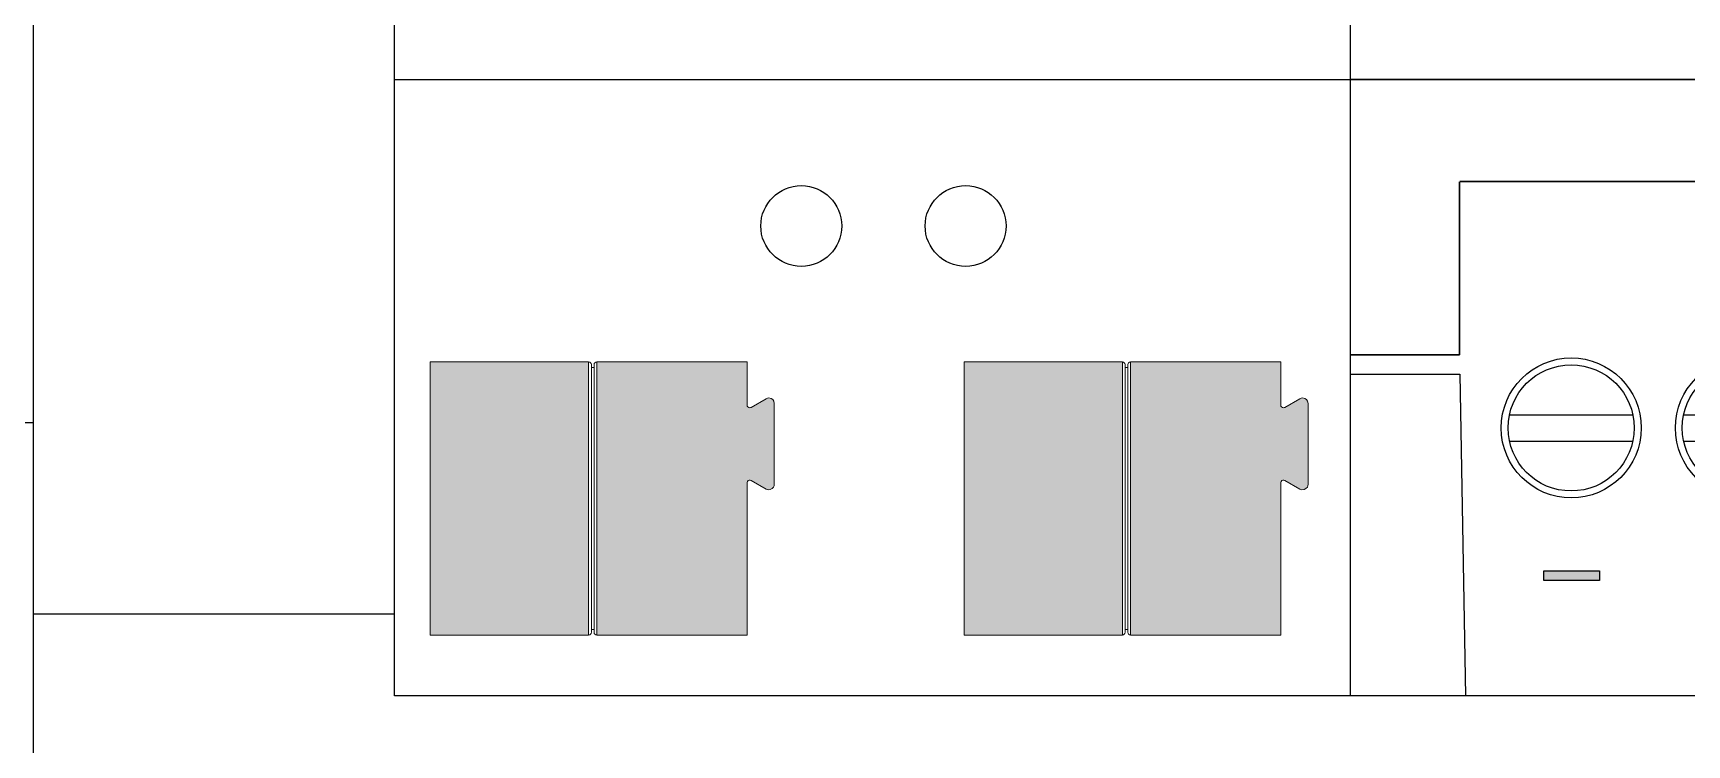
# Model space of a CAD drawing. Header units: millimetres. Extents: x -174 to 283928, y 1291 to 21053.
# Drawn here: x 9321.9 to 9382.4, y 20494.4 to 20520.4 of the extents above; entities that cross this region are included whole.
import ezdxf
from ezdxf.enums import TextEntityAlignment as Align

# ---------------------------------------------------------------- set-up
doc = ezdxf.new("R2010")
doc.units = ezdxf.units.MM
doc.layers.add('Enclosure', color=7, linetype='Continuous')
doc.layers.add('Serigraph', color=7, linetype='Continuous')
doc.styles.get("Standard").update_dxf_attribs({"font": 'arial.ttf'})

# ---------------------------------------------------------------- blocks, each defined once
blk = doc.blocks.new('*U188')
blk.add_wipeout([(0, 30), (2000, 30), (2000, -30), (0, -30)])
at = {"true_color": 0x2776bb}
h = blk.add_hatch(dxfattribs=at)
h.set_pattern_fill('ANSI35', color=152, scale=4, angle=45)
h.set_pattern_definition([(90, (-4986.77, 1406.27), (-25.4, 0), []), (90, (-4974.07, 1418.97), (-25.4, 0), [31.75, -6.35, 0, -6.35])])
h.paths.add_polyline_path([(2000, -30), (2000, 30), (0, 30), (0, -30)])
blk.add_lwpolyline([(0, 30), (2000, 30), (2000, -30), (0, -30), (0, 30)])
blk = doc.blocks.new('ZPS640HIC110_SERIGRAFIA')
at = {"layer": 'Serigraph'}
h = blk.add_hatch(color=256, dxfattribs=at)
h.dxf.hatch_style = 1
h.paths.add_polyline_path([(9.135, -40.773), (9.135, -40.423), (7.095, -40.423), (7.095, -40.773)])
blk.add_lwpolyline([(7.095, -40.423), (9.095, -40.423), (9.135, -40.423), (9.135, -40.773), (7.095, -40.773), (7.095, -40.423)], dxfattribs=at)
blk = doc.blocks.new('ZPS640HIC110_ENVOLVENTE')
at = {"layer": 'Enclosure'}
for p, q in [((0, -45), (0, 45)), ((0, -33.222), (4.014, -33.218)), ((4.014, -33.218), (4.219, -45)), ((5.837, -34.708), (10.353, -34.708)), ((12.215, -34.708), (16.731, -34.708)), ((5.837, -35.669), (10.353, -35.669)), ((12.215, -35.669), (16.731, -35.669)), ((80, -45), (0, -45))]:
    blk.add_line(p, q, dxfattribs=at)
for centre, radius in [((8.095, -35.189), 2.563), ((14.473, -35.189), 2.563), ((8.095, -35.189), 2.309), ((14.473, -35.189), 2.309)]:
    blk.add_circle(centre, radius, dxfattribs=at)
for points in [[(80, -22.429), (80, -22.429), (0, -22.429), (0, -22.429)], [(0, -22.429), (0, -22.429), (80, -22.429), (80, -22.429)], [(4.01, -32.491), (4.01, -32.491), (4.01, -26.177), (4.01, -26.177)], [(4.01, -26.177), (4.01, -26.177), (4.01, -32.515), (4.01, -32.515)], [(30.796, -26.172), (30.796, -26.172), (4.017, -26.172), (4.017, -26.172)], [(4.017, -26.172), (4.017, -26.172), (30.796, -26.172), (30.796, -26.172)], [(4.01, -32.515), (4.01, -32.515), (0, -32.515), (0, -32.515)], [(0, -32.515), (0, -32.515), (4.01, -32.515), (4.01, -32.515)]]:
    blk.add_open_spline(points, degree=3, dxfattribs=at)
blk = doc.blocks.new('ZPS640HIC110_ATT_DEF')
blk.add_wipeout([(0, 45), (80, 45), (80, -45), (0, -45)])
at = {"layer": 'Enclosure'}
blk.add_blockref('ZPS640HIC110_ENVOLVENTE', (0, 0), dxfattribs=at)
at = {"layer": 'Serigraph'}
blk.add_blockref('ZPS640HIC110_SERIGRAFIA', (0, 0), dxfattribs=at)
at = {"color": 3, "flags": 2}
blk.add_attdef('REFERENCE', text='', height=2.5, dxfattribs=at).set_placement((40.498, 27.418), align=Align.CENTER)
blk = doc.blocks.new('Dado KNX')
h = blk.add_hatch(color=18)
h.dxf.hatch_style = 1
h.paths.add_polyline_path([(185.574, 84.26), (179.774, 84.26), (179.774, 74.26), (185.574, 74.26)])
h = blk.add_hatch(color=1)
h.dxf.hatch_style = 1
edge = h.paths.add_edge_path()
edge.add_line((185.874, 74.26), (191.374, 74.26))
edge.add_line((191.374, 74.26), (191.374, 79.855))
edge.add_spline(control_points=[(191.374, 79.837), (191.374, 79.855), (191.379, 79.872), (191.388, 79.887)], knot_values=[1, 1, 1, 1, 2, 2, 2, 2], degree=3, periodic=0)
edge.add_spline(control_points=[(191.388, 79.887), (191.415, 79.935), (191.476, 79.951), (191.524, 79.924)], knot_values=[0, 0, 0, 0, 1, 1, 1, 1], degree=3, periodic=0)
edge.add_line((191.524, 79.924), (192.074, 79.606))
edge.add_spline(control_points=[(192.074, 79.606), (192.17, 79.551), (192.292, 79.583), (192.347, 79.679)], knot_values=[0, 0, 0, 0, 1, 1, 1, 1], degree=3, periodic=0)
edge.add_spline(control_points=[(192.347, 79.679), (192.365, 79.709), (192.374, 79.744), (192.374, 79.779)], knot_values=[1, 1, 1, 1, 2, 2, 2, 2], degree=3, periodic=0)
edge.add_line((192.374, 79.779), (192.374, 82.741))
edge.add_spline(control_points=[(192.374, 82.741), (192.374, 82.851), (192.285, 82.941), (192.174, 82.941)], knot_values=[0, 0, 0, 0, 1, 1, 1, 1], degree=3, periodic=0)
edge.add_spline(control_points=[(192.174, 82.941), (192.139, 82.941), (192.104, 82.932), (192.074, 82.914)], knot_values=[1, 1, 1, 1, 2, 2, 2, 2], degree=3, periodic=0)
edge.add_line((192.074, 82.914), (191.509, 82.588))
edge.add_spline(control_points=[(191.524, 82.596), (191.509, 82.588), (191.492, 82.583), (191.474, 82.583)], knot_values=[1, 1, 1, 1, 2, 2, 2, 2], degree=3, periodic=0)
edge.add_spline(control_points=[(191.474, 82.583), (191.419, 82.583), (191.374, 82.628), (191.374, 82.683)], knot_values=[0, 0, 0, 0, 1, 1, 1, 1], degree=3, periodic=0)
edge.add_line((191.374, 82.683), (191.374, 84.26))
edge.add_line((191.374, 84.26), (185.874, 84.26))
edge.add_line((185.874, 84.26), (185.874, 74.26))
at = {"color": 18, "lineweight": 18}
for p, q in [((179.774, 84.26), (179.774, 74.26)), ((185.574, 84.26), (179.774, 84.26)), ((185.574, 74.26), (185.574, 84.26)), ((185.674, 84.16), (185.674, 74.36)), ((179.774, 74.26), (185.574, 74.26))]:
    blk.add_line(p, q, dxfattribs=at)
at = {"color": 1, "lineweight": 18}
for p, q in [((191.374, 84.26), (185.874, 84.26)), ((185.874, 84.26), (185.874, 74.26)), ((191.374, 82.683), (191.374, 84.26)), ((185.774, 74.36), (185.774, 84.16)), ((192.074, 82.914), (191.524, 82.596)), ((192.374, 79.779), (192.374, 82.741)), ((191.374, 74.26), (191.374, 79.837)), ((191.524, 79.924), (192.074, 79.606)), ((185.874, 74.26), (191.374, 74.26))]:
    blk.add_line(p, q, dxfattribs=at)
at = {"color": 18, "lineweight": 18}
for points in [[(185.674, 84.06), (185.724, 84.06)], [(185.674, 74.468), (185.724, 74.468)]]:
    blk.add_lwpolyline(points, dxfattribs=at)
at = {"color": 1, "lineweight": 18}
for points in [[(185.724, 84.06), (185.774, 84.06)], [(185.724, 74.468), (185.774, 74.468)]]:
    blk.add_lwpolyline(points, dxfattribs=at)
at = {"color": 18, "lineweight": 18}
for points in [[(185.674, 84.16), (185.674, 84.215), (185.629, 84.26), (185.574, 84.26)], [(185.574, 74.26), (185.629, 74.26), (185.674, 74.305), (185.674, 74.36)]]:
    blk.add_open_spline(points, degree=3, dxfattribs=at)
at = {"color": 1, "lineweight": 18}
for points in [[(185.874, 84.26), (185.819, 84.26), (185.774, 84.215), (185.774, 84.16)], [(191.524, 79.924), (191.476, 79.951), (191.415, 79.935), (191.388, 79.887)], [(191.388, 79.887), (191.379, 79.872), (191.374, 79.855), (191.374, 79.837)], [(192.074, 79.606), (192.17, 79.551), (192.292, 79.583), (192.347, 79.679)], [(192.347, 79.679), (192.365, 79.709), (192.374, 79.744), (192.374, 79.779)], [(185.774, 74.36), (185.774, 74.305), (185.819, 74.26), (185.874, 74.26)]]:
    blk.add_open_spline(points, degree=3, dxfattribs=at)
for points in [[(191.374, 82.683), (191.374, 82.628), (191.419, 82.583), (191.474, 82.583), (191.492, 82.583), (191.509, 82.588), (191.524, 82.596)], [(192.374, 82.741), (192.374, 82.851), (192.285, 82.941), (192.174, 82.941), (192.139, 82.941), (192.104, 82.932), (192.074, 82.914)]]:
    blk.add_open_spline(points, degree=3, knots=[0, 0, 0, 0, 1, 1, 1, 2, 2, 2, 2], dxfattribs=at)
blk = doc.blocks.new('ZSYLCCL_ENVOLVENTE')
at = {"layer": 'Enclosure'}
for points in [[(0, 45), (35, 45), (35, -45), (0, -45), (0, 45)], [(0, -22.429), (35, -22.429)]]:
    blk.add_lwpolyline(points, dxfattribs=at)
for centre in [(14.899, -27.796), (20.917, -27.796)]:
    blk.add_circle(centre, 1.481, dxfattribs=at)
blk = doc.blocks.new('ZSYLCCL_ATT_DEF')
blk.add_wipeout([(0, 45), (35, 45), (35, -45), (0, -45)])
for p in [(-178.462, -117.033), (-158.915, -117.033)]:
    blk.add_blockref('Dado KNX', p)
at = {"layer": 'Enclosure'}
blk.add_blockref('ZSYLCCL_ENVOLVENTE', (0, 0), dxfattribs=at)
at = {"color": 3, "flags": 2}
blk.add_attdef('REFERENCE', text='', height=2.5, dxfattribs=at).set_placement((18.416, 27.896), align=Align.CENTER)
at = {"color": 3}
blk.add_attdef('PHYSICAL.ADD.', text='', height=2.5, dxfattribs=at).set_placement((18.555, 24.227), align=Align.CENTER)

msp = doc.modelspace()

# ---------------------------------------------------------------- linework, layer by layer
at = {"layer": 'Defpoints', "color": 6}
msp.add_lwpolyline([(10161.853, 20469.172), (9321.826, 20469.172), (9321.826, 20499.172), (10161.853, 20499.172)], close=True, dxfattribs=at)

# ---------------------------------------------------------------- next in the draw order: block references
at = {"rotation": 270}
msp.add_blockref('*U188', (9291.853, 20819.172), dxfattribs=at)
msp.add_blockref('ZPS640HIC110_ATT_DEF', (9370.087, 20541.172))

# ---------------------------------------------------------------- next in the draw order: block references
msp.add_blockref('ZSYLCCL_ATT_DEF', (9335.087, 20541.172))

doc.saveas('drawing.dxf')
